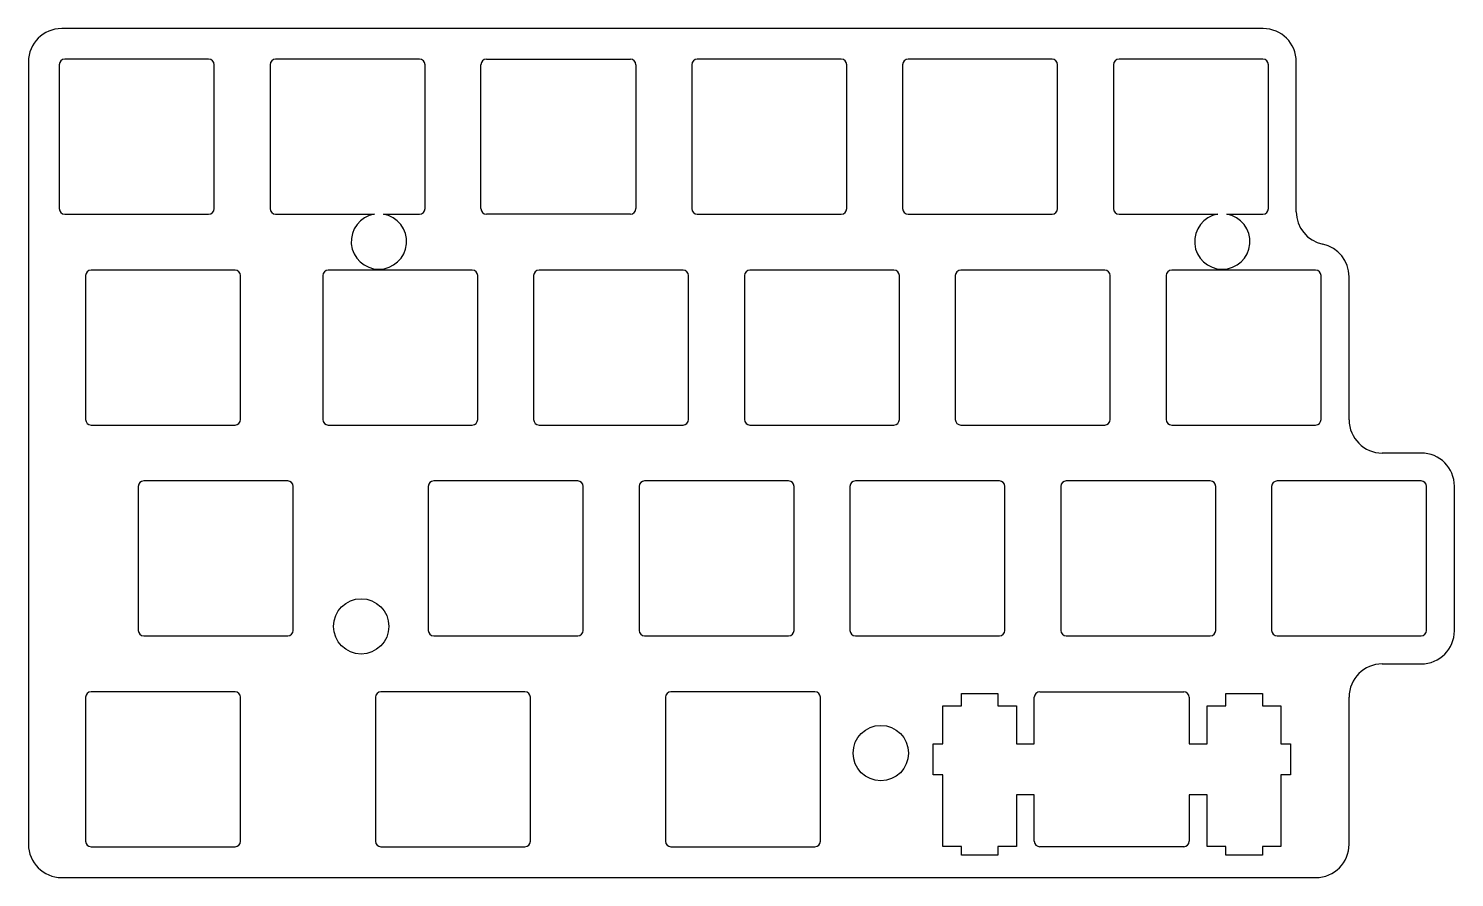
# Model space of a CAD drawing. Extents: x 0 to 129, y 0 to 77.
import ezdxf

# ---------------------------------------------------------------- set-up
doc = ezdxf.new("R2010")
doc.units = 0
doc.layers.get('0').update_dxf_attribs({"linetype": 'continuous'})

msp = doc.modelspace()

# ---------------------------------------------------------------- linework, layer by layer
at = {"color": 0}
for p, q in [((111.39, 76.56), (2.84, 76.56)), ((-0.16, 73.56), (-0.16, 2.86)), ((16.12, 73.79), (3.12, 73.79)), ((35.17, 73.79), (22.17, 73.79)), ((41.22, 73.79), (54.22, 73.79)), ((73.27, 73.79), (60.27, 73.79)), ((92.32, 73.79), (79.32, 73.79)), ((111.37, 73.79), (98.37, 73.79)), ((114.39, 60.01), (114.39, 73.56)), ((2.62, 73.29), (2.62, 60.29)), ((16.62, 60.29), (16.62, 73.29)), ((21.67, 73.29), (21.67, 60.29)), ((35.67, 60.29), (35.67, 73.29)), ((40.72, 60.29), (40.72, 73.29)), ((54.72, 73.29), (54.72, 60.29)), ((59.77, 73.29), (59.77, 60.29)), ((73.77, 60.29), (73.77, 73.29)), ((78.82, 73.29), (78.82, 60.29)), ((92.82, 60.29), (92.82, 73.29)), ((97.87, 73.29), (97.87, 60.29)), ((111.87, 60.29), (111.87, 73.29)), ((3.12, 59.79), (16.12, 59.79)), ((22.17, 59.79), (31.09, 59.79)), ((31.92, 59.79), (35.17, 59.79)), ((54.22, 59.79), (41.22, 59.79)), ((60.27, 59.79), (73.27, 59.79)), ((79.32, 59.79), (92.32, 59.79)), ((98.37, 59.79), (107.29, 59.79)), ((108.12, 59.79), (111.37, 59.79)), ((5, 54.24), (5, 41.24)), ((18.5, 54.74), (5.5, 54.74)), ((19, 41.24), (19, 54.24)), ((26.43, 54.24), (26.43, 41.24)), ((39.93, 54.74), (26.93, 54.74)), ((40.43, 41.24), (40.43, 54.24)), ((45.48, 54.24), (45.48, 41.24)), ((58.98, 54.74), (45.98, 54.74)), ((59.48, 41.24), (59.48, 54.24)), ((64.53, 54.24), (64.53, 41.24)), ((78.03, 54.74), (65.03, 54.74)), ((78.53, 41.24), (78.53, 54.24)), ((83.58, 54.24), (83.58, 41.24)), ((97.08, 54.74), (84.08, 54.74)), ((97.58, 41.24), (97.58, 54.24)), ((102.63, 54.24), (102.63, 41.24)), ((116.13, 54.74), (103.13, 54.74)), ((116.63, 41.24), (116.63, 54.24)), ((119.16, 41.21), (119.16, 54.14)), ((5.5, 40.74), (18.5, 40.74)), ((26.93, 40.74), (39.93, 40.74)), ((45.98, 40.74), (58.98, 40.74)), ((65.03, 40.74), (78.03, 40.74)), ((84.08, 40.74), (97.08, 40.74)), ((103.13, 40.74), (116.13, 40.74)), ((125.68, 38.21), (122.16, 38.21)), ((9.76, 35.19), (9.76, 22.19)), ((23.26, 35.69), (10.26, 35.69)), ((23.76, 22.19), (23.76, 35.19)), ((35.96, 35.19), (35.96, 22.19)), ((49.46, 35.69), (36.46, 35.69)), ((49.96, 22.19), (49.96, 35.19)), ((55.01, 35.19), (55.01, 22.19)), ((68.51, 35.69), (55.51, 35.69)), ((69.01, 22.19), (69.01, 35.19)), ((74.06, 35.19), (74.06, 22.19)), ((87.56, 35.69), (74.56, 35.69)), ((88.06, 22.19), (88.06, 35.19)), ((93.11, 35.19), (93.11, 22.19)), ((106.61, 35.69), (93.61, 35.69)), ((107.11, 22.19), (107.11, 35.19)), ((112.16, 35.19), (112.16, 22.19)), ((125.66, 35.69), (112.66, 35.69)), ((126.16, 22.19), (126.16, 35.19)), ((128.68, 22.16), (128.68, 35.21)), ((10.26, 21.69), (23.26, 21.69)), ((36.46, 21.69), (49.46, 21.69)), ((55.51, 21.69), (68.51, 21.69)), ((74.56, 21.69), (87.56, 21.69)), ((93.61, 21.69), (106.61, 21.69)), ((112.66, 21.69), (125.66, 21.69)), ((122.16, 19.16), (125.68, 19.16)), ((5, 16.14), (5, 3.14)), ((18.5, 16.64), (5.5, 16.64)), ((19, 3.14), (19, 16.14)), ((31.19, 16.14), (31.19, 3.14)), ((44.69, 16.64), (31.69, 16.64)), ((45.19, 3.14), (45.19, 16.14)), ((57.39, 16.14), (57.39, 3.14)), ((70.89, 16.64), (57.89, 16.64)), ((71.39, 3.14), (71.39, 16.14)), ((84.13, 15.37), (84.13, 16.49)), ((84.13, 16.49), (87.42, 16.49)), ((87.42, 16.49), (87.42, 15.37)), ((90.72, 11.94), (90.72, 16.14)), ((91.22, 16.64), (104.22, 16.64)), ((104.72, 16.14), (104.72, 11.94)), ((108.02, 15.37), (108.02, 16.49)), ((108.02, 16.49), (111.33, 16.49)), ((111.33, 16.49), (111.33, 15.37)), ((119.16, 2.86), (119.16, 16.16)), ((82.45, 15.37), (84.13, 15.37)), ((82.45, 11.94), (82.45, 15.37)), ((87.42, 15.37), (89.1, 15.37)), ((89.1, 15.37), (89.1, 11.94)), ((106.35, 11.94), (106.35, 15.37)), ((106.35, 15.37), (108.02, 15.37)), ((111.33, 15.37), (113, 15.37)), ((113, 15.37), (113, 11.94)), ((81.57, 11.94), (82.45, 11.94)), ((81.57, 9.14), (81.57, 11.94)), ((89.1, 11.94), (89.93, 11.94)), ((89.93, 11.94), (90.72, 11.94)), ((104.72, 11.94), (105.53, 11.94)), ((105.53, 11.94), (106.35, 11.94)), ((113, 11.94), (113.87, 11.94)), ((113.87, 11.94), (113.87, 9.14)), ((82.45, 9.14), (81.57, 9.14)), ((82.45, 2.67), (82.45, 9.14)), ((113, 9.14), (113, 2.67)), ((113.87, 9.14), (113, 9.14)), ((89.93, 7.34), (89.1, 7.34)), ((89.1, 7.34), (89.1, 2.67)), ((90.72, 7.34), (89.93, 7.34)), ((90.72, 3.14), (90.72, 7.34)), ((104.72, 7.34), (104.72, 3.14)), ((105.53, 7.34), (104.72, 7.34)), ((106.35, 7.34), (105.53, 7.34)), ((106.35, 2.67), (106.35, 7.34)), ((5.5, 2.64), (18.5, 2.64)), ((31.69, 2.64), (44.69, 2.64)), ((57.89, 2.64), (70.89, 2.64)), ((84.13, 2.67), (82.45, 2.67)), ((84.13, 1.89), (84.13, 2.67)), ((87.42, 2.67), (87.42, 1.89)), ((89.1, 2.67), (87.42, 2.67)), ((104.22, 2.64), (91.22, 2.64)), ((108.02, 2.67), (106.35, 2.67)), ((108.02, 1.89), (108.02, 2.67)), ((113, 2.67), (111.33, 2.67)), ((111.33, 2.67), (111.33, 1.89)), ((87.42, 1.89), (84.13, 1.89)), ((111.33, 1.89), (108.02, 1.89)), ((2.84, -0.14), (116.16, -0.14))]:
    msp.add_line(p, q, dxfattribs=at)
for centre in [(29.9, 22.55), (29.9, 22.55), (76.85, 11.1)]:
    msp.add_circle(centre, 2.5, dxfattribs=at)
for centre, radius, start, end in [((2.84, 73.56), 3, 90, 180), ((111.39, 73.56), 3, 0, 90), ((3.12, 73.29), 0.5, 90, -180), ((16.12, 73.29), 0.5, 0, 90), ((22.17, 73.29), 0.5, 90, -180), ((35.17, 73.29), 0.5, 0, 90), ((41.22, 73.29), 0.5, 90, -180), ((54.22, 73.29), 0.5, 0, 90), ((60.27, 73.29), 0.5, 90, -180), ((73.27, 73.29), 0.5, 0, 90), ((79.32, 73.29), 0.5, 90, -180), ((92.32, 73.29), 0.5, 0, 90), ((98.37, 73.29), 0.5, 90, -180), ((111.37, 73.29), 0.5, 0, 90), ((3.12, 60.29), 0.5, -180, -90), ((16.12, 60.29), 0.5, -90, 0), ((22.17, 60.29), 0.5, -180, -90), ((31.5, 57.32), 2.5, 99.4839, 80.5161), ((35.17, 60.29), 0.5, -90, 0), ((41.22, 60.29), 0.5, -180, -90), ((54.22, 60.29), 0.5, -90, 0), ((60.27, 60.29), 0.5, -180, -90), ((73.27, 60.29), 0.5, -90, 0), ((79.32, 60.29), 0.5, -180, -90), ((92.32, 60.29), 0.5, -90, 0), ((98.37, 60.29), 0.5, -180, -90), ((107.7, 57.32), 2.5, 99.4839, 80.5161), ((111.37, 60.29), 0.5, -90, 0), ((117.39, 60.01), 3, -180, -101.8978), ((116.16, 54.14), 3, 0, 78.1022), ((5.5, 54.24), 0.5, 90, -180), ((18.5, 54.24), 0.5, 0, 90), ((26.93, 54.24), 0.5, 90, -180), ((39.93, 54.24), 0.5, 0, 90), ((45.98, 54.24), 0.5, 90, -180), ((58.98, 54.24), 0.5, 0, 90), ((65.03, 54.24), 0.5, 90, -180), ((78.03, 54.24), 0.5, 0, 90), ((84.08, 54.24), 0.5, 90, -180), ((97.08, 54.24), 0.5, 0, 90), ((103.13, 54.24), 0.5, 90, -180), ((116.13, 54.24), 0.5, 0, 90), ((5.5, 41.24), 0.5, -180, -90), ((18.5, 41.24), 0.5, -90, 0), ((26.93, 41.24), 0.5, -180, -90), ((39.93, 41.24), 0.5, -90, 0), ((45.98, 41.24), 0.5, 180, -90), ((58.98, 41.24), 0.5, -90, 0), ((65.03, 41.24), 0.5, 180, -90), ((78.03, 41.24), 0.5, -90, 0), ((84.08, 41.24), 0.5, -180, -90), ((97.08, 41.24), 0.5, -90, 0), ((103.13, 41.24), 0.5, -180, -90), ((116.13, 41.24), 0.5, -90, 0), ((122.16, 41.21), 3, -180, -90), ((125.68, 35.21), 3, 0, 90), ((10.26, 35.19), 0.5, 90, -180), ((23.26, 35.19), 0.5, 0, 90), ((36.46, 35.19), 0.5, 90, -180), ((49.46, 35.19), 0.5, 0, 90), ((55.51, 35.19), 0.5, 90, -180), ((68.51, 35.19), 0.5, 0, 90), ((74.56, 35.19), 0.5, 90, -180), ((87.56, 35.19), 0.5, 0, 90), ((93.61, 35.19), 0.5, 90, 180), ((106.61, 35.19), 0.5, 0, 90), ((112.66, 35.19), 0.5, 90, 180), ((125.66, 35.19), 0.5, 0, 90), ((10.26, 22.19), 0.5, -180, -90), ((23.26, 22.19), 0.5, -90, 0), ((36.46, 22.19), 0.5, 180, -90), ((49.46, 22.19), 0.5, -90, 0), ((55.51, 22.19), 0.5, 180, -90), ((68.51, 22.19), 0.5, -90, 0), ((74.56, 22.19), 0.5, 180, -90), ((87.56, 22.19), 0.5, -90, 0), ((93.61, 22.19), 0.5, -180, -90), ((106.61, 22.19), 0.5, -90, 0), ((112.66, 22.19), 0.5, -180, -90), ((125.66, 22.19), 0.5, -90, 0), ((125.68, 22.16), 3, -90, 0), ((122.16, 16.16), 3, 90, 180), ((5.5, 16.14), 0.5, 90, 180), ((18.5, 16.14), 0.5, 0, 90), ((31.69, 16.14), 0.5, 90, -180), ((44.69, 16.14), 0.5, 0, 90), ((57.89, 16.14), 0.5, 90, -180), ((70.89, 16.14), 0.5, 0, 90), ((91.22, 16.14), 0.5, 90, 180), ((104.22, 16.14), 0.5, 0, 90), ((2.84, 2.86), 3, 180, -90), ((5.5, 3.14), 0.5, -180, -90), ((18.5, 3.14), 0.5, -90, 0), ((31.69, 3.14), 0.5, 180, -90), ((44.69, 3.14), 0.5, -90, 0), ((57.89, 3.14), 0.5, 180, -90), ((70.89, 3.14), 0.5, -90, 0), ((91.22, 3.14), 0.5, -180, -90), ((104.22, 3.14), 0.5, -90, 0), ((116.16, 2.86), 3, -90, 0)]:
    msp.add_arc(centre, radius, start, end, dxfattribs=at)

doc.saveas('drawing.dxf')
